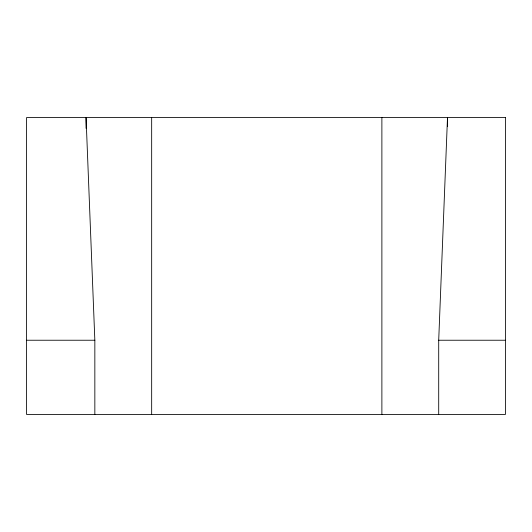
<?xml version="1.0" encoding="UTF-8"?>
<svg xmlns="http://www.w3.org/2000/svg" width="532" height="532" viewBox="0 0 532 532"><rect width="100%" height="100%" fill="white"/><g stroke="black" fill="none" stroke-linecap="round" stroke-linejoin="round"><path stroke-width="0.8" d="M438.707 414.468L438.707 340.234L447.498 117.532L447.498 126.676M26.6 340.234L94.842 340.234L94.842 414.468M438.707 340.234L505.4 340.234M94.842 340.234L86.051 117.532L86.051 128.338M381.883 117.532L381.883 414.468M151.667 117.532L151.667 414.468M505.4 117.532L26.6 117.532L26.6 414.468L505.4 414.468L505.4 117.532"/></g></svg>
